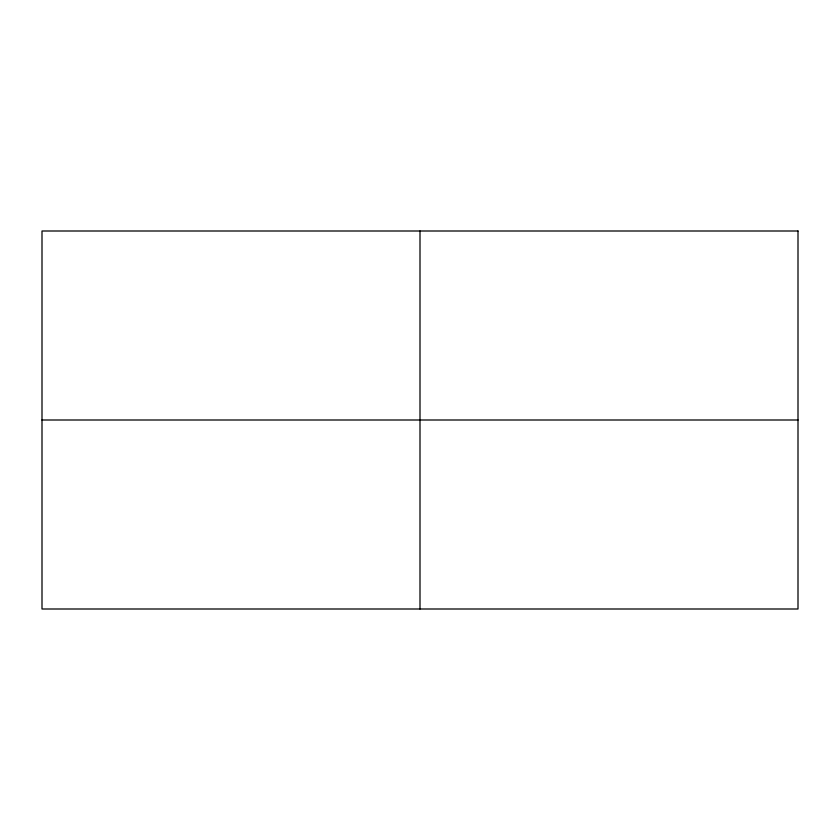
<?xml version="1.0" encoding="UTF-8"?>
<svg xmlns="http://www.w3.org/2000/svg" width="840" height="840" viewBox="0 0 840 840"><rect width="100%" height="100%" fill="white"/><g stroke="black" fill="none" stroke-linecap="round" stroke-linejoin="round"><path stroke-width="1.26" d="M42 420L798 420M420 231L420 609M798 231L42 231L42 609L798 609L798 231"/></g></svg>
